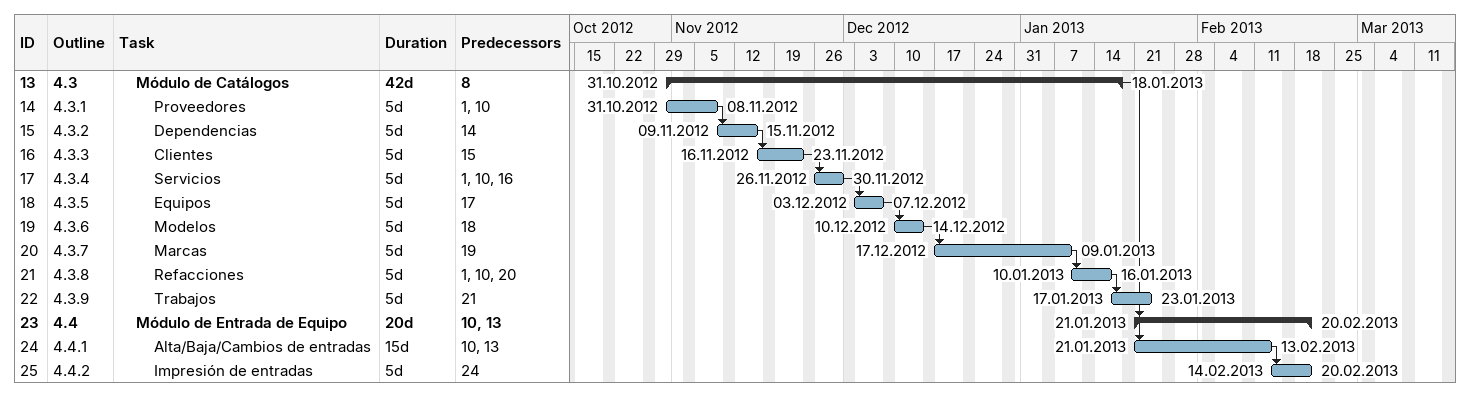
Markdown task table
| ID | WBS | Task | Duration | Start | Finish | Predecessors |
|---|---|---|---|---|---|---|
| 13 | 4.3 | **Módulo de Catálogos** | 42d | 2012-10-31 | 2013-01-18 | 8 |
| 14 | 4.3.1 | Proveedores | 5d | 2012-10-31 | 2012-11-08 | 1, 10 |
| 15 | 4.3.2 | Dependencias | 5d | 2012-11-09 | 2012-11-15 | 14 |
| 16 | 4.3.3 | Clientes | 5d | 2012-11-16 | 2012-11-23 | 15 |
| 17 | 4.3.4 | Servicios | 5d | 2012-11-26 | 2012-11-30 | 1, 10, 16 |
| 18 | 4.3.5 | Equipos | 5d | 2012-12-03 | 2012-12-07 | 17 |
| 19 | 4.3.6 | Modelos | 5d | 2012-12-10 | 2012-12-14 | 18 |
| 20 | 4.3.7 | Marcas | 5d | 2012-12-17 | 2013-01-09 | 19 |
| 21 | 4.3.8 | Refacciones | 5d | 2013-01-10 | 2013-01-16 | 1, 10, 20 |
| 22 | 4.3.9 | Trabajos | 5d | 2013-01-17 | 2013-01-23 | 21 |
| 23 | 4.4 | **Módulo de Entrada de Equipo** | 20d | 2013-01-21 | 2013-02-20 | 10, 13 |
| 24 | 4.4.1 | Alta/Baja/Cambios de entradas | 15d | 2013-01-21 | 2013-02-13 | 10, 13 |
| 25 | 4.4.2 | Impresión de entradas | 5d | 2013-02-14 | 2013-02-20 | 24 |
